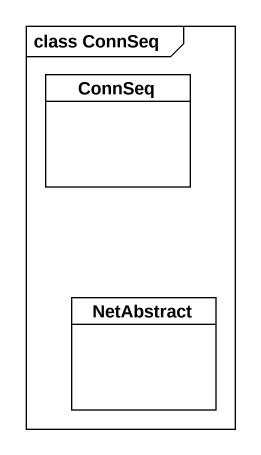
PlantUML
@startuml
mainframe class ConnSeq
hide circle
hide empty members
class ConnSeq
class NetAbstract
@enduml
